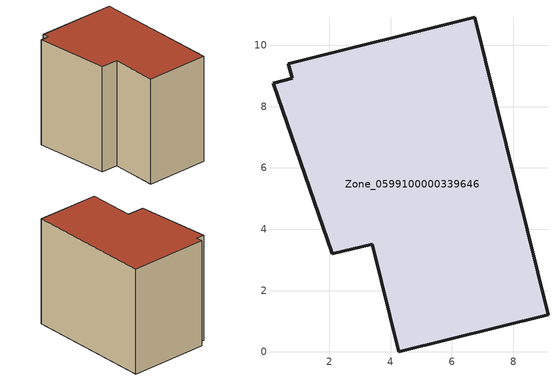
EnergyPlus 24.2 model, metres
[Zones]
Zone_0599100000339646
 floor ground (C_G): 2.09,3.2 0.16,8.76 0.79,8.93 0.66,9.39 6.74,10.92 9.13,1.22 4.27,0 3.4,3.52 z0
 wall outside (C_F): 9.13,1.22 6.74,10.92 0.66,9.39 0.79,8.93 0.16,8.76 2.09,3.2 3.4,3.52 4.27,0 9.13,1.22 z0:8.45
 roof outside (C_R): 2.09,3.2 3.4,3.52 4.27,0 9.13,1.22 6.74,10.92 0.66,9.39 0.79,8.93 0.16,8.76 z8.45
[BUILDING]
Pand.0599100000339646: North Axis=0; Terrain=City; Loads Convergence Tolerance Value=0.04; Temperature Convergence Tolerance Value=0.4; Solar Distribution=FullExterior; Maximum Number of Warmup Days=25; Minimum Number of Warmup Days=1
[Site:Location]
Rotterdam.The.Hague.AP_ZH_NLD Design_Conditions: Latitude=51.96; Longitude=4.45; Time Zone=1; Elevation=-4.5
[SITE:GROUNDTEMPERATURE:BUILDINGSURFACE]
18, 18, 18, 18, 18, 18, 18, 18, 18, 18, 18, 18
[MATERIAL] Thermal Absorptance=0.9; Solar Absorptance=0.7; Visible Absorptance=0.7
Name | Roughness | Thickness | Conductivity | Density | Specific Heat
G.TC.1992-2005 | MediumSmooth | 0.15 | 0.06 | 540 | 1210
F.TC.1992-2005 | Rough | 0.3 | 0.12 | 1920 | 840
R.TC.1992-2005 | MediumRough | 0.2 | 0.08 | 1500 | 1000
[CONSTRUCTION]
C_G: G.TC.1992-2005
C_F: F.TC.1992-2005
C_R: R.TC.1992-2005
[ZONE]
Zone_0599100000339646: Type=1; Multiplier=1; Ceiling Height=Autocalculate; Volume=Autocalculate; Floor Area=autocalculate; Part of Total Floor Area=Yes
[ZONEINFILTRATION:DESIGNFLOWRATE]
Infil_Zone_0599100000339646: Zone or ZoneList or Space or SpaceList=Zone_0599100000339646; Schedule=AlwaysOn; Design Flow Rate Calculation Method=Flow/Area; Flow Rate per Floor Area=0.0015; Constant Term Coefficient=1; Temperature Term Coefficient=0; Velocity Term Coefficient=0; Velocity Squared Term Coefficient=0
[HVACTEMPLATE:ZONE:IDEALLOADSAIRSYSTEM]
Zone_0599100000339646: Maximum Heating Supply Air Temperature=50; Minimum Cooling Supply Air Temperature=13; Maximum Heating Supply Air Humidity Ratio=0.0156; Minimum Cooling Supply Air Humidity Ratio=0.0077; Heating Limit=NoLimit; Cooling Limit=NoLimit; Dehumidification Control Type=ConstantSensibleHeatRatio; Cooling Sensible Heat Ratio=0.7; Dehumidification Setpoint=60; Humidification Control Type=None; Humidification Setpoint=30; Outdoor Air Method=None; Outdoor Air Flow Rate per Person=0.00944; Outdoor Air Flow Rate per Zone Floor Area=0; Outdoor Air Flow Rate per Zone=0; Demand Controlled Ventilation Type=None; Outdoor Air Economizer Type=NoEconomizer; Heat Recovery Type=None; Sensible Heat Recovery Effectiveness=0.7; Latent Heat Recovery Effectiveness=0.65
[ZONECONTROL:THERMOSTAT]
ThermostatControl_Zone_0599100000339646: Zone or ZoneList=Zone_0599100000339646; Control Type Schedule=DualSetpointControlType; Control 1=Thermostat_Zone_0599100000339646; Temperature Difference Between Cutout And Setpoint=0
[THERMOSTATSETPOINT:DUALSETPOINT]
Thermostat_Zone_0599100000339646: Heating Setpoint Temperature Schedule=HeatingSetpoint_Zone_0599100000339646; Cooling Setpoint Temperature Schedule=CoolingSetpoint_Zone_0599100000339646
[SCHEDULE:COMPACT]
HeatingSetpoint_Zone_0599100000339646: Through: 12/31, For: AllDays, Until: 24:00, 21
CoolingSetpoint_Zone_0599100000339646: Through: 12/31, For: AllDays, Until: 24:00, 24
DualSetpointControlType: Through: 12/31, For: AllDays, Until: 24:00, 4
AlwaysOn: Through: 12/31, For: AllDays, Until: 24:00, 1
